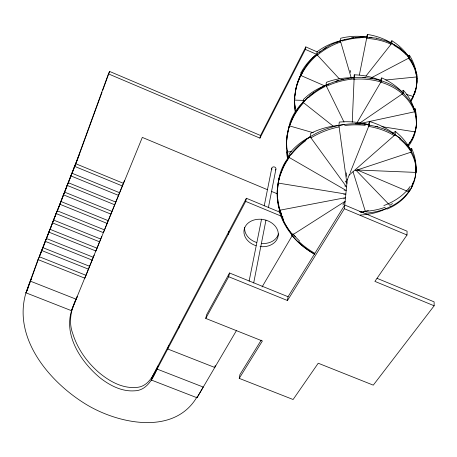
<?xml version="1.0" encoding="UTF-8"?>
<svg xmlns="http://www.w3.org/2000/svg" width="457" height="457" viewBox="0 0 457 457"><rect width="100%" height="100%" fill="white"/><g stroke="black" fill="none" stroke-linecap="round" stroke-linejoin="round"><path stroke-width="0.69" d="M286.539 144.852L286.842 138.06M286.556 142.578L287.047 151.987A65.06 54.8 2 0 0 288.635 158.333M356.814 169.987L415.881 172.409L415.916 168.993A66.682 55.366 2.8 0 1 415.67 171.226M413.671 109.012L415.07 108.709C415.276 116.421 417.915 124.287 415.059 131.884L381.915 126.669M409.666 149.233L411.688 148.565L411.637 151.958L355.392 170.57M261.193 340.174L239.948 374.534L239.217 378.367L293.103 399.509L318.226 363.224L373.272 385.148L434.15 305.79L374.894 281.386L407.004 235.012L407.078 231.202L344.755 205.022L288.059 296.719L287.476 300.529L228.677 276.731L229.523 272.995L288.059 296.719M295.588 111.691C291.063 88.675 302.174 64.38 321.02 50.944M294.622 100.923L294.674 98.746M408.158 55.851L409.409 55.194L409.352 57.816L371.695 77.604M359.419 123.299L403.291 93.239L403.382 90.28L401.634 91.48M352.256 122.208L354.278 74.822A63.592 54.143 1.3 0 1 381.572 80.855C389.815 83.448 397.584 87.75 403.839 93.748M354.169 77.673L354.278 74.822M368.199 124.852L369.519 121.545A67.67 55.748 3 0 1 395.191 134.689L400.338 138.46L404.971 142.784L408.838 147.462L411.637 151.958L410.952 150.519A67.345 55.628 2.9 0 0 400.418 135.923L395.316 131.325L395.185 134.689L349.199 175.054M277.416 189.901L278.799 179.55A68.904 56.165 3.4 0 1 288.675 157.179C306.259 131.953 339.3 119.843 369.262 124.898L369.519 121.545M365.983 76.011L391.769 43.329L391.9 40.736L394.54 42.478A59.65 52.464 -1.1 0 1 406.776 54.132L409.352 57.816L407.444 55.406M403.291 93.239A63.34 54.08 1.2 0 0 381.772 77.901L381.584 80.838L357.134 122.556M391.769 43.329A59.896 52.584 -0.9 0 0 367.405 34.452L359.362 75.022M287.476 300.529L344.389 208.74L347.291 179.544M286.842 138.071L289.07 126.886L293.434 116.135M416.378 125.195L415.499 130.348M416.11 126.526L416.161 126.166A62.855 53.892 0.9 0 0 415.413 110.154L415.07 108.709M416.007 127.252L415.059 131.884M287.116 135.803L287.476 133.558M295.176 95.159A60.804 52.983 -0.3 0 1 300.535 75.365L301.037 72.674A60.558 52.869 -0.4 0 1 316.684 54.389L317.118 51.755A60.353 52.789 -0.6 0 1 340.374 40.827L344.298 39.628M412.745 97.255L410.997 100.3C416.967 91.074 418.646 79.164 415.059 68.733M416.207 87.493L416.881 82.403L416.801 74.274L416.95 78.518A59.193 52.252 -1.4 0 1 416.635 83.363M287.282 150.736L287.047 151.987L291.28 151.638M259.93 138.128L260.524 135.495L109.6 71.435L108.435 73.885L259.93 138.128L305.356 49.402L305.819 46.917L317.455 52.018M295.411 108.492A61.089 53.132 -0.1 0 1 294.616 100.112L295.005 98.044M253.681 282.98L265.957 220.114M268.413 207.541L275.919 169.124M249.099 281.221L261.558 219.114M264.22 205.856L271.778 168.17M366.828 37.246L367.405 34.452M215.196 365.514L214.767 367.468L167.719 348.994L168.593 345.783M101.825 236.28L72.612 307.772C62.209 333.77 80.586 361.676 100.134 377.899C109.8 385.445 121.688 391.672 134.295 390.838C146.149 390.724 152.301 379.687 156.505 370.227L245.666 201.388L246.369 198.269L280.632 212.516M40.319 254.469L37.994 259.582L25.963 292.817C12.607 337.723 48.648 380.955 84.436 403.331C116.661 423.736 174.431 436.464 197.287 396.436M228.243 234.378L228.991 231.225M239.217 378.367L262.392 340.985L205.753 318.426L206.655 314.662L229.523 272.995M296.136 87.915L296.673 85.779M288.436 129.08L288.71 128.074M178.784 328.04L179.641 324.836M415.493 130.359L412.374 138.574L407.701 145.6L408.478 144.641M288.607 128.337L288.51 128.697A64.751 54.669 1.8 0 0 286.927 139.579M236.435 330.588L196.984 397.739L151.33 380.03L157.105 369.09L158.002 365.874M294.548 114.079L299.815 106.167L308.035 97.29L303.025 102.294A64.494 54.577 1.7 0 0 289.938 122.802L288.453 129.091A68.007 63.232 -8.3 0 0 286.442 147.097M415.824 89.178L413.157 96.393L406.33 94.422M151.33 380.03L152.232 376.814L154.198 372.935M288.658 128.16L289.367 125.869L313.285 132.736M288.71 127.983L289.024 126.926M279.753 175.899A72.84 66.328 -3.1 0 0 278.187 182.869A72.583 66.042 -3.8 0 1 279.775 175.905L284.214 164.686L290.841 154.255M297.29 83.66L300.552 75.371L303.808 69.447M26.889 291.029L27.26 289.949L25.963 292.817L71.469 310.68L75.959 299.815M29.705 283.271L30.008 282.432L29.368 284.128M27.797 287.859L29.991 281.689M28.791 285.831L29.059 284.985M31.504 278.233L41.564 250.465L44.129 244.832M40.582 253.903L45.146 241.296L47.699 235.715M44.358 244.198L48.75 232.087L51.281 226.552M47.928 235.075L52.372 222.833L61.901 199.332M51.989 224.61L56.011 213.528L58.256 208.638M58.507 208.095L63.346 194.785L65.557 189.981M62.146 198.795L67.042 185.342L69.236 180.584M65.802 189.449L70.755 175.848L73.177 170.615L108.435 73.885M69.481 180.058L74.491 166.308L76.89 161.127M27.494 288.698L25.963 292.817M77.13 160.458L102.037 92.188M102.768 90.178L109.6 71.435M413.859 135.363L414.488 133.718M411.043 186.942C417.784 176.065 417.629 161.618 410.969 150.747M79.175 154.809L39.291 256.731L86.019 275.32M37.994 259.582L84.888 278.21L94.228 255.017M48.75 232.087L95.93 251.019L124.407 180.681M56.011 213.528L103.385 232.664L142.321 137.408L267.459 189.701M347.251 179.915L349.639 173.951M350.171 172.626L369.262 124.898L365.623 123.944A67.956 55.84 3.1 0 0 344.949 121.739L339.294 122.053L338.894 125.412L346.903 183.406L345.241 181.103M76.85 297.518C71.086 308.732 68.184 321.728 72.869 333.936C77.576 348.942 87.041 362.235 98.878 372.484C109.149 381.104 122.076 388.53 135.935 387.45C147.845 387.125 153.284 375.688 157.705 366.434L246.369 198.269M414.191 94.085L413.882 94.81M77.102 296.907L77.342 296.325L76.199 299.226L30.208 281.095L31.247 278.804M71.469 310.68L72.806 307.458M413.819 94.959L413.499 95.679M412.74 183.737L413.465 182.092M291.44 120.357L292.394 118.232M413.157 96.393L414.191 93.748A59.193 52.252 -1.4 0 0 415.093 90.966M413.157 136.986L411.506 140.15M260.524 135.495L305.819 46.917M154.683 372.152L157.705 366.434M284.214 164.686L285.368 162.526M293.428 116.147L294.554 114.067M205.753 318.426L228.677 276.731M196.984 397.739L203.256 387.062L157.105 369.09M379.978 80.958L381.772 77.896M262.067 286.95L293.12 234.087M342.887 204.959L345.126 201.331L293.103 234.544A69.75 56.377 3.7 0 0 295.519 236.755M409.563 143.178L410.575 141.676M298.375 108.092L299.809 106.173M306.344 65.665L307.721 63.837M390.135 42.975L391.9 40.736M312.251 58.616L315.587 55.383M392.654 133.667L395.316 131.325M308.024 97.301C317.901 88.338 330.217 82.197 343.218 79.347M309.869 95.679L313.736 92.622M319.146 52.372L328.971 45.871M305.447 140.008L310.177 136.786L310.709 133.387A68.293 55.965 3.2 0 1 338.894 125.412L344.647 124.47M322.928 49.584L326.915 47.042M343.698 198.824L345.486 197.681L279.895 210.203L279.427 208.546M319.946 88.504L322.111 87.258M328.96 45.877L333.199 43.735M324.316 86.076L325.333 85.562M324.327 86.087L328.869 83.957M325.435 85.516L325.95 85.265L326.378 82.306A63.923 54.337 1.5 0 1 353.975 77.759M333.187 43.741L342.03 40.302M335.352 42.775L339.779 41.05M385.234 207.227C377.076 210.214 368.348 211.545 359.67 211.397M335.929 81.312L338.334 80.581M344.287 39.628L355.837 37.388L367.171 37.04L360.533 36.366A60.113 52.681 -0.7 0 0 342.327 37.857L340.722 38.234L340.374 40.833L351.273 78.056M340.762 79.929L348.143 78.438M361.704 123.167L415.03 111.697A63.112 54.006 1.1 0 0 403.382 90.28M343.761 194.465L345.846 194.065L278.13 183.068L277.582 189.015A69.196 56.245 3.5 0 0 277.605 192.083M351.199 38.051L353.518 37.68M348.131 78.438C357.757 76.976 367.668 77.284 377.139 79.587M385.777 79.998L416.773 76.93A59.444 52.378 -1.3 0 0 409.415 55.194M355.837 37.388L365.103 36.971L376.357 38.165M368.393 210.637A66.156 55.2 2.4 0 1 365.303 211.277L363.652 211.357M360.47 37.023L362.784 36.96M355.232 123.778L360.459 123.916M294.616 100.112L303.854 100.391M362.927 77.604L365.36 77.741M369.667 37.223L371.924 37.463M365.606 124.373L377.916 126.892M370.153 78.256L372.506 78.621M364.28 123.898L368.513 124.561M344.098 190.135L346.2 190.478L288.675 157.179L289.304 153.729L291.36 151.233A68.573 56.045 3.3 0 1 305.556 139.368L310.177 136.786L346.555 186.924L344.709 185.856M376.339 38.16L386.845 41.164L396.208 45.809M377.128 79.587L381.606 80.843L379.384 80.181M375.528 126.241L384.777 129.285M45.146 241.296L92.228 260.13M42.849 247.637L89.669 266.322M41.564 250.465L88.549 269.196M50.019 229.311L97.033 248.197M46.425 238.497L93.342 257.28M53.635 220.08L100.74 239.062M52.372 222.833L99.649 241.867M60.912 201.48L108.212 220.668M59.673 204.182L107.138 223.422M57.262 210.803L104.464 229.888M386.856 41.17L388.833 41.97M64.58 192.106L111.976 211.397M63.346 194.785L110.914 214.127M71.972 173.22L119.563 192.723M70.755 175.848L118.517 195.402M68.264 182.691L115.758 202.085M67.042 185.342L114.707 204.787M75.691 163.709L123.379 183.314M74.491 166.308L122.35 185.965M377.076 278.342L434.104 301.854L434.15 305.79M245.666 201.388L282.917 216.852M271.407 191.352L277.336 193.831M344.389 208.74L407.004 235.012M357.728 170.153L407.878 191.483A66.682 55.366 2.8 0 0 409.506 188.89M384.771 129.285L393.111 133.41L400.355 138.465M301.037 72.674L302.334 73.234M300.535 75.365L325.298 86.122M305.356 49.402L317.038 54.514M391.769 43.329L392.614 43.763M392.632 43.769L399.555 48.076L405.468 53.223M397.921 46.922L401.143 49.299M333.262 126.218L303.025 102.294L303.551 99.289L308.395 95.039A64.197 54.446 1.6 0 1 324.344 85.887L325.95 85.265L344.012 122.059M403.845 93.754L410.118 101.248M355.832 170.084L389.804 205.307A66.408 55.268 2.6 0 0 392.517 203.542M405.479 53.235L411.243 60.604L415.059 68.721M316.684 54.389L339.237 78.747M406.764 54.623L407.278 55.211M406.781 54.634L408.01 56.074M406.347 144.303L407.633 145.869M410.243 59.067L412.168 62.186M410.123 101.254L413.654 107.818L415.801 114.701M413.014 63.791L413.779 65.42M283.54 219.668L281.649 215.298M414.322 109.52L415.396 112.965M353.067 171.866L365.297 211.277M350.108 70.378L350.708 72.434M415.579 70.418L416.921 78.97M288.241 158.248L286.613 147.097M346.28 172.86L346.766 176.391M294.771 105.253L294.965 107.412M277.513 196.967L277.725 199.309M416.344 118.203L416.487 119.957M278.502 233.83A17.235 13.59 10.8 0 1 261.781 243.49M256.691 242.524A17.235 13.59 10.8 0 1 244.695 227.443M256.051 245.706A17.303 13.607 10.8 0 1 248.488 222.788A17.303 13.607 10.8 0 1 277.079 229.02A17.303 13.607 10.8 0 1 260.022 246.569M271.955 169.336A2.125 1.765 10.2 0 1 272.726 167.079A2.125 1.765 10.2 0 1 275.525 167.656A2.125 1.765 10.2 0 1 275.291 170.021M413.476 96.513A61.421 48.75 14.1 0 1 411.169 100.991M408.518 58.199A62.249 47.265 -1.6 0 1 416.687 76.936M366.857 38.439A63.112 50.139 -16.1 0 1 391.032 44.272M317.421 55.131A63.831 55.537 -24.6 0 1 340.728 41.981M300.986 75.536A64.037 58.028 -24.5 0 1 317.209 54.943M294.519 100.112A64.18 60.01 -19.5 0 1 300.826 75.485M295.136 111.542A64.089 61.044 -8.1 0 1 294.354 100.106M402.109 93.965A66.156 48.333 -2.9 0 1 414.596 111.788M380.772 82.117A66.511 49.819 -9.7 0 1 402.411 93.839M415.259 131.93A65.362 49.093 11.8 0 1 408.558 146.057M353.907 79.238A66.888 52.349 -15.5 0 1 380.898 82.014M326.469 86.264A67.288 55.463 -19.5 0 1 353.935 78.958M289.675 125.938A67.916 61.341 -18 0 1 303.562 102.705M287.619 158.556A68.122 63.734 3.6 0 1 286.482 152.044M390.746 206.427A69.058 54.2 21.6 0 1 365.863 213.173M408.575 191.837A69.361 51.253 16.4 0 1 390.918 206.495M415.813 172.398A69.727 49.247 10 0 1 408.872 191.917M411.694 148.559A67.042 55.52 2.8 0 1 415.887 172.409M410.803 152.17A70.161 48.648 3.1 0 1 416.047 172.415M368.61 126.395A70.955 51.692 -9.8 0 1 394.174 135.575M311.011 137.854A71.703 58.565 -17.1 0 1 339.117 126.903M278.262 183.08A72.372 64.728 -11.1 0 1 289.258 157.505M281.352 213.716A69.504 56.337 3.6 0 1 279.895 210.203M292.137 235.201A72.772 66.116 10.9 0 1 279.021 210.374M314.399 254.092A72.931 64.42 20.1 0 1 291.869 235.332M314.467 253.989A72.949 64.38 20.3 0 1 291.423 234.578M416.367 85.282A59.193 52.252 -1.4 0 1 416.207 86.242M415.819 88.144A59.193 52.252 -1.4 0 1 415.596 89.092M416.847 80.678A61.821 47.351 5.2 0 1 414.505 94.165M393.888 45.334A62.712 48.499 -10.7 0 1 406.296 54.909M342.219 41.05A63.523 53.412 -22.5 0 1 360.407 37.794M415.059 112.999A65.797 48.008 2.6 0 1 416.298 126.932M308.492 97.712A67.602 58.85 -20.7 0 1 324.664 86.71M363.869 212.316A68.739 56.674 24.2 0 1 360.396 212.402M399.549 138.962A70.549 49.613 -4.3 0 1 410.437 150.913M344.692 125.544A71.309 55.371 -15.1 0 1 365.263 125.355M291.315 154.535A72.017 62.586 -15.7 0 1 305.933 140.545M279.033 208.632A72.572 66.265 1.9 0 1 277.228 189.889M314.902 253.344A73.074 63.272 22.5 0 1 298.775 241.422M386.188 208.729A68.619 60.598 24.3 0 1 360.213 215.001M412.477 185.559A69.39 51.652 17.3 0 1 386.822 209.186M410.06 186.53A69.573 49.185 8.9 0 1 383.863 205.53M277.382 196.973A72.309 65.957 -0.7 0 1 278.153 182.863M279.261 208.598A72.634 66.311 5.5 0 1 277.382 196.973M281.575 215.321A72.509 65.928 10.7 0 1 279.376 208.575M281.735 215.276A73.097 66.396 11.4 0 1 279.518 208.546M279.558 208.535A72.76 66.328 8.4 0 1 277.81 199.303M291.983 234.247A72.703 65.642 14.5 0 1 281.998 217.675M299.432 240.862A73.069 64.083 21.2 0 1 292.777 233.727M292.069 234.184A72.72 65.522 15.3 0 1 283.054 219.834M30.825 280.124L30.568 280.844L30.819 280.124M31.287 278.827L31.065 279.456L31.287 278.827M27.928 288.099L27.471 289.361L27.951 288.099M28.46 286.63L28.185 287.39L28.494 286.636"/></g></svg>
